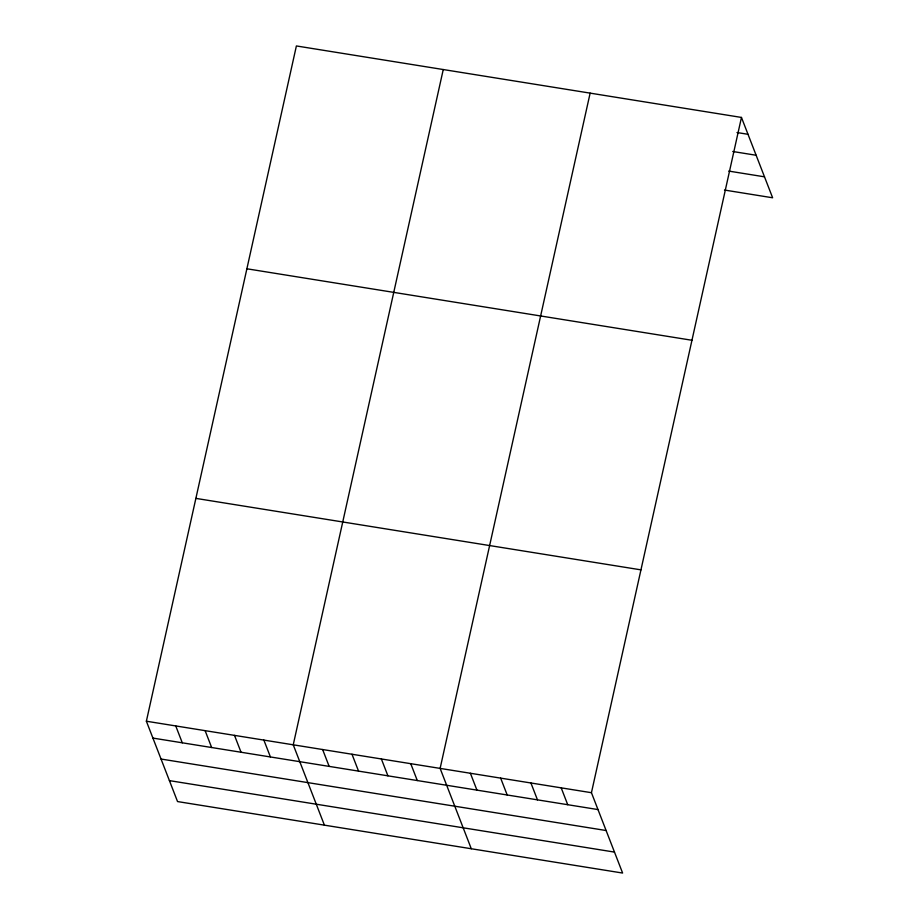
<?xml version="1.0" encoding="UTF-8"?>
<svg xmlns="http://www.w3.org/2000/svg" width="919" height="919" viewBox="0 0 919 919"><rect width="100%" height="100%" fill="white"/><g stroke="black" fill="none" stroke-linecap="round" stroke-linejoin="round"><path stroke-width="1.38" d="M741.461 117.437L591.445 792.706L622.611 873.05L177.539 801.563L146.374 721.22L296.389 45.95L741.461 117.437L772.626 197.78L724.482 190.049M443.257 69.534L293.241 744.804L324.407 825.159M590.136 93.129L440.121 768.399L471.286 848.742M737.004 132.531L748.009 134.3M732.742 151.497L756.13 155.254M728.733 171.083L764.505 176.827M246.878 268.785L691.961 340.271M195.873 498.385L640.957 569.86M146.374 721.22L591.445 792.706M152.91 738.083L597.993 809.57M161.032 759.037L606.115 830.523M169.406 780.622L614.489 852.097M561.187 787.836L567.724 804.711M530.918 782.977L537.466 799.852M500.648 778.117L507.196 794.992M470.39 773.258L476.927 790.122M410.747 763.678L417.295 780.553M381.374 758.956L387.91 775.831M352 754.246L358.536 771.11M322.626 749.525L329.163 766.4M263.868 740.094L270.416 756.957M234.494 735.372L241.042 752.247M205.121 730.651L211.657 747.526M175.747 725.941L182.284 742.805"/></g></svg>
